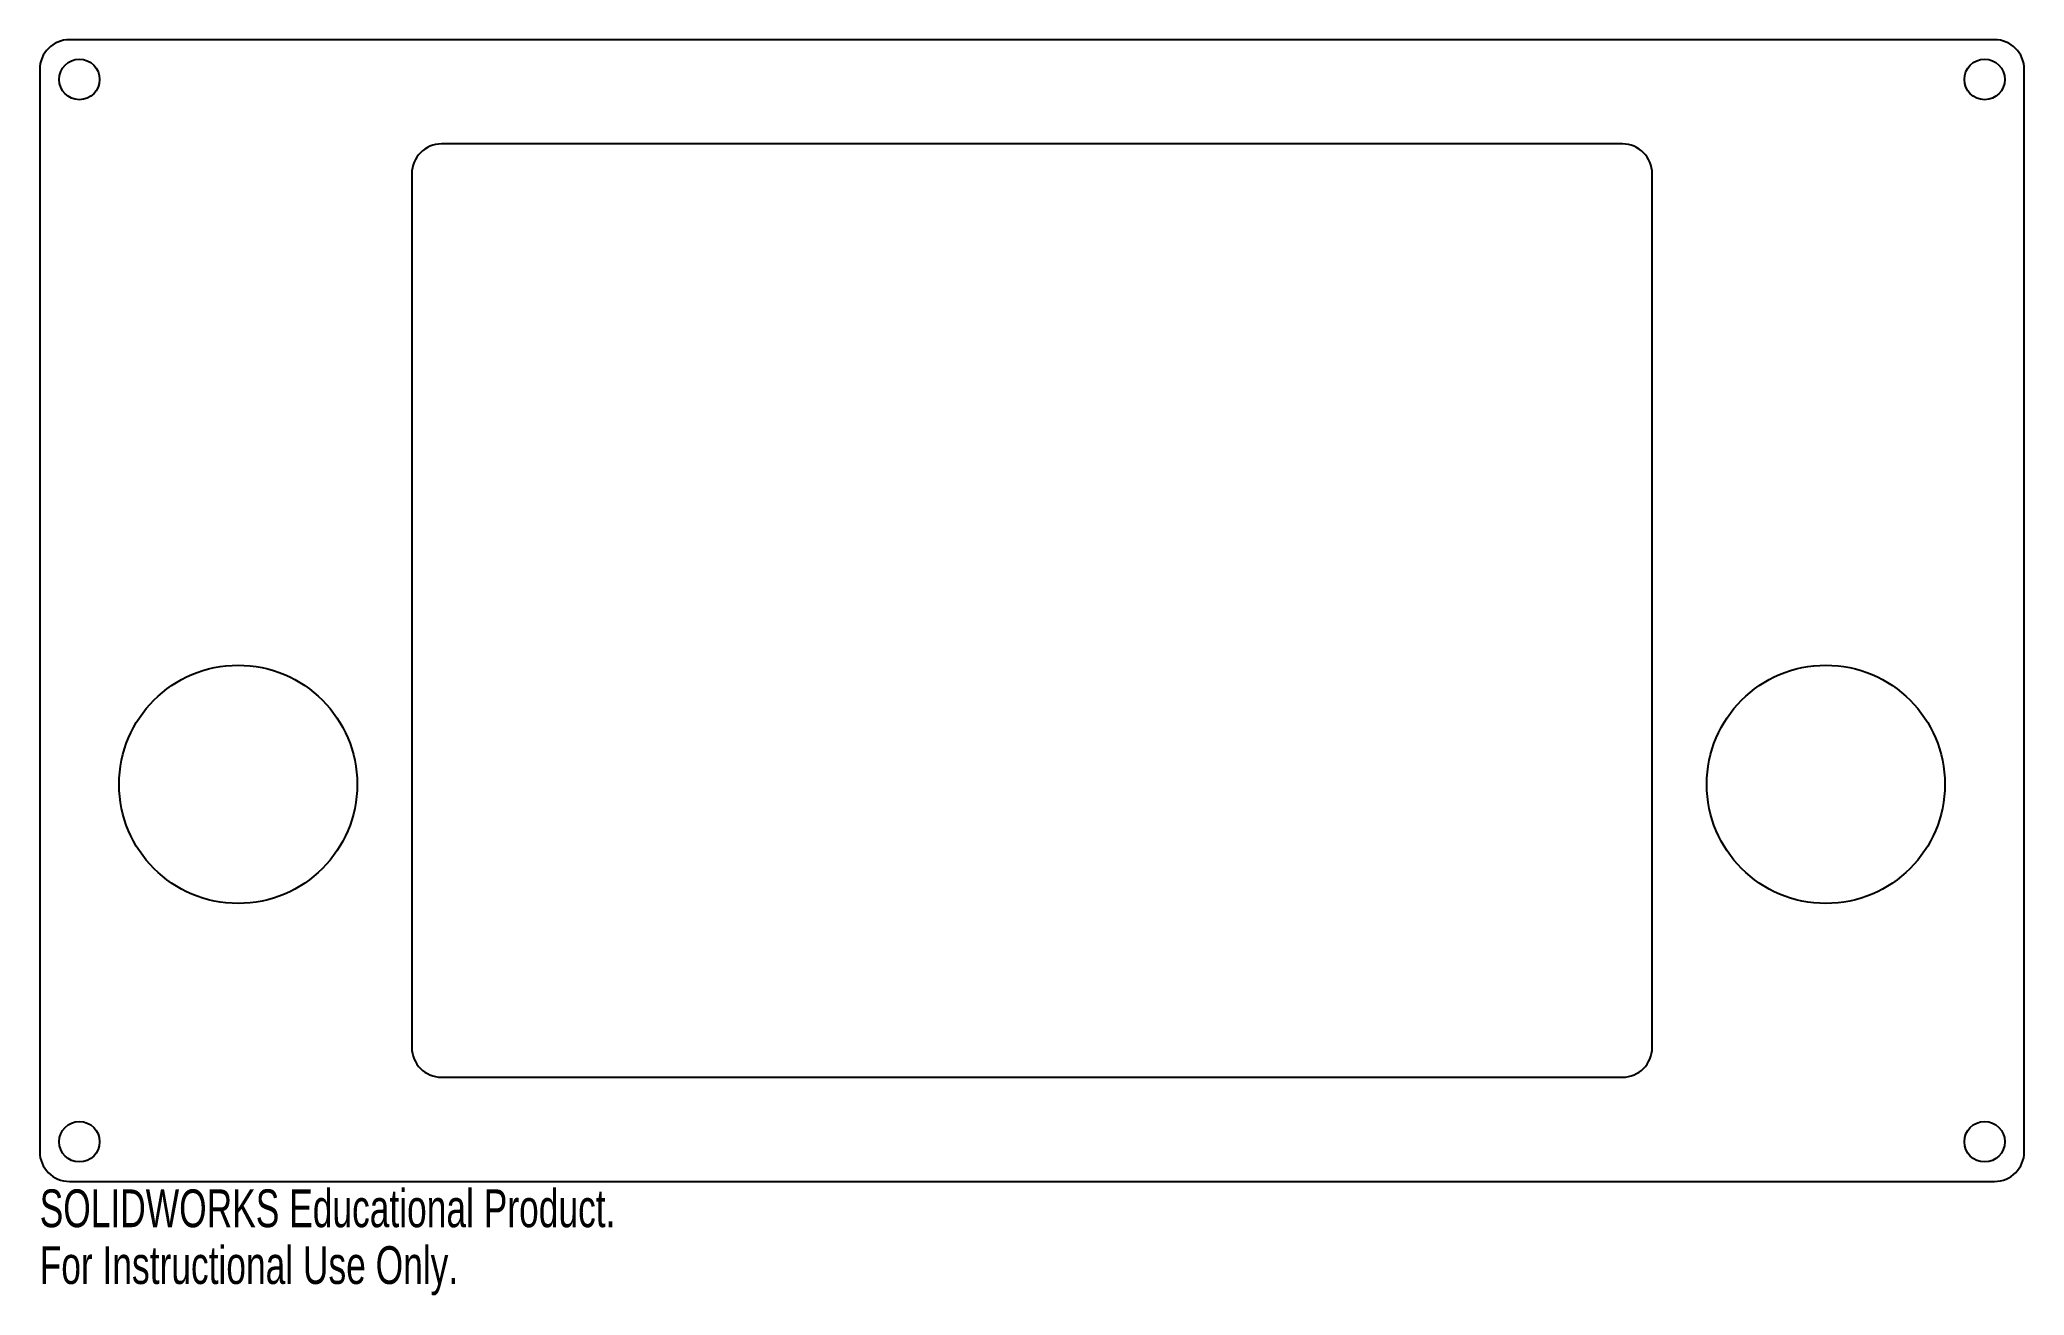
# Model space of a CAD drawing. Header units: inches. Extents: x 0 to 10, y -0.6 to 5.8.
import ezdxf

# ---------------------------------------------------------------- set-up
doc = ezdxf.new("R2010")
doc.units = ezdxf.units.IN
doc.header["$MEASUREMENT"] = 0
doc.styles.add('SLDTEXTSTYLE0', font='TXT', dxfattribs={"width": 0.7})

msp = doc.modelspace()

# ---------------------------------------------------------------- linework, layer by layer
at = {"color": 7, "linetype": 'Continuous', "lineweight": 25}
for p, q in [((9.85, 5.75), (0.15, 5.75)), ((0, 5.6), (0, 0.15)), ((10, 0.15), (10, 5.6)), ((7.975, 5.225), (2.025, 5.225)), ((1.875, 5.075), (1.875, 0.675)), ((8.125, 0.675), (8.125, 5.075)), ((2.025, 0.525), (7.975, 0.525)), ((0.15, 0), (9.85, 0))]:
    msp.add_line(p, q, dxfattribs=at)
for centre, radius in [((0.2, 5.55), 0.102), ((9.8, 5.55), 0.102), ((9, 2), 0.6), ((1, 2), 0.6), ((0.2, 0.2), 0.102), ((9.8, 0.2), 0.102)]:
    msp.add_circle(centre, radius, dxfattribs=at)
for centre, start, end in [((0.15, 5.6), 90, 180), ((9.85, 5.6), 0, 90), ((2.025, 5.075), 90, 180), ((7.975, 5.075), 0, 90), ((2.025, 0.675), 180, 270), ((7.975, 0.675), 270, 0), ((0.15, 0.15), 180, 270), ((9.85, 0.15), 270, 0)]:
    msp.add_arc(centre, 0.15, start, end, dxfattribs=at)

# ---------------------------------------------------------------- texts
at = {"color": 7, "linetype": 'Continuous', "char_height": 0.1903, "attachment_point": 1, "style": 'SLDTEXTSTYLE0'}
for s, insert in [('SOLIDWORKS Educational Product.', (0, -0.04)), ('For Instructional Use Only.', (0, -0.326))]:
    msp.add_mtext(s, dxfattribs=dict(at, insert=insert))

doc.saveas('drawing.dxf')
